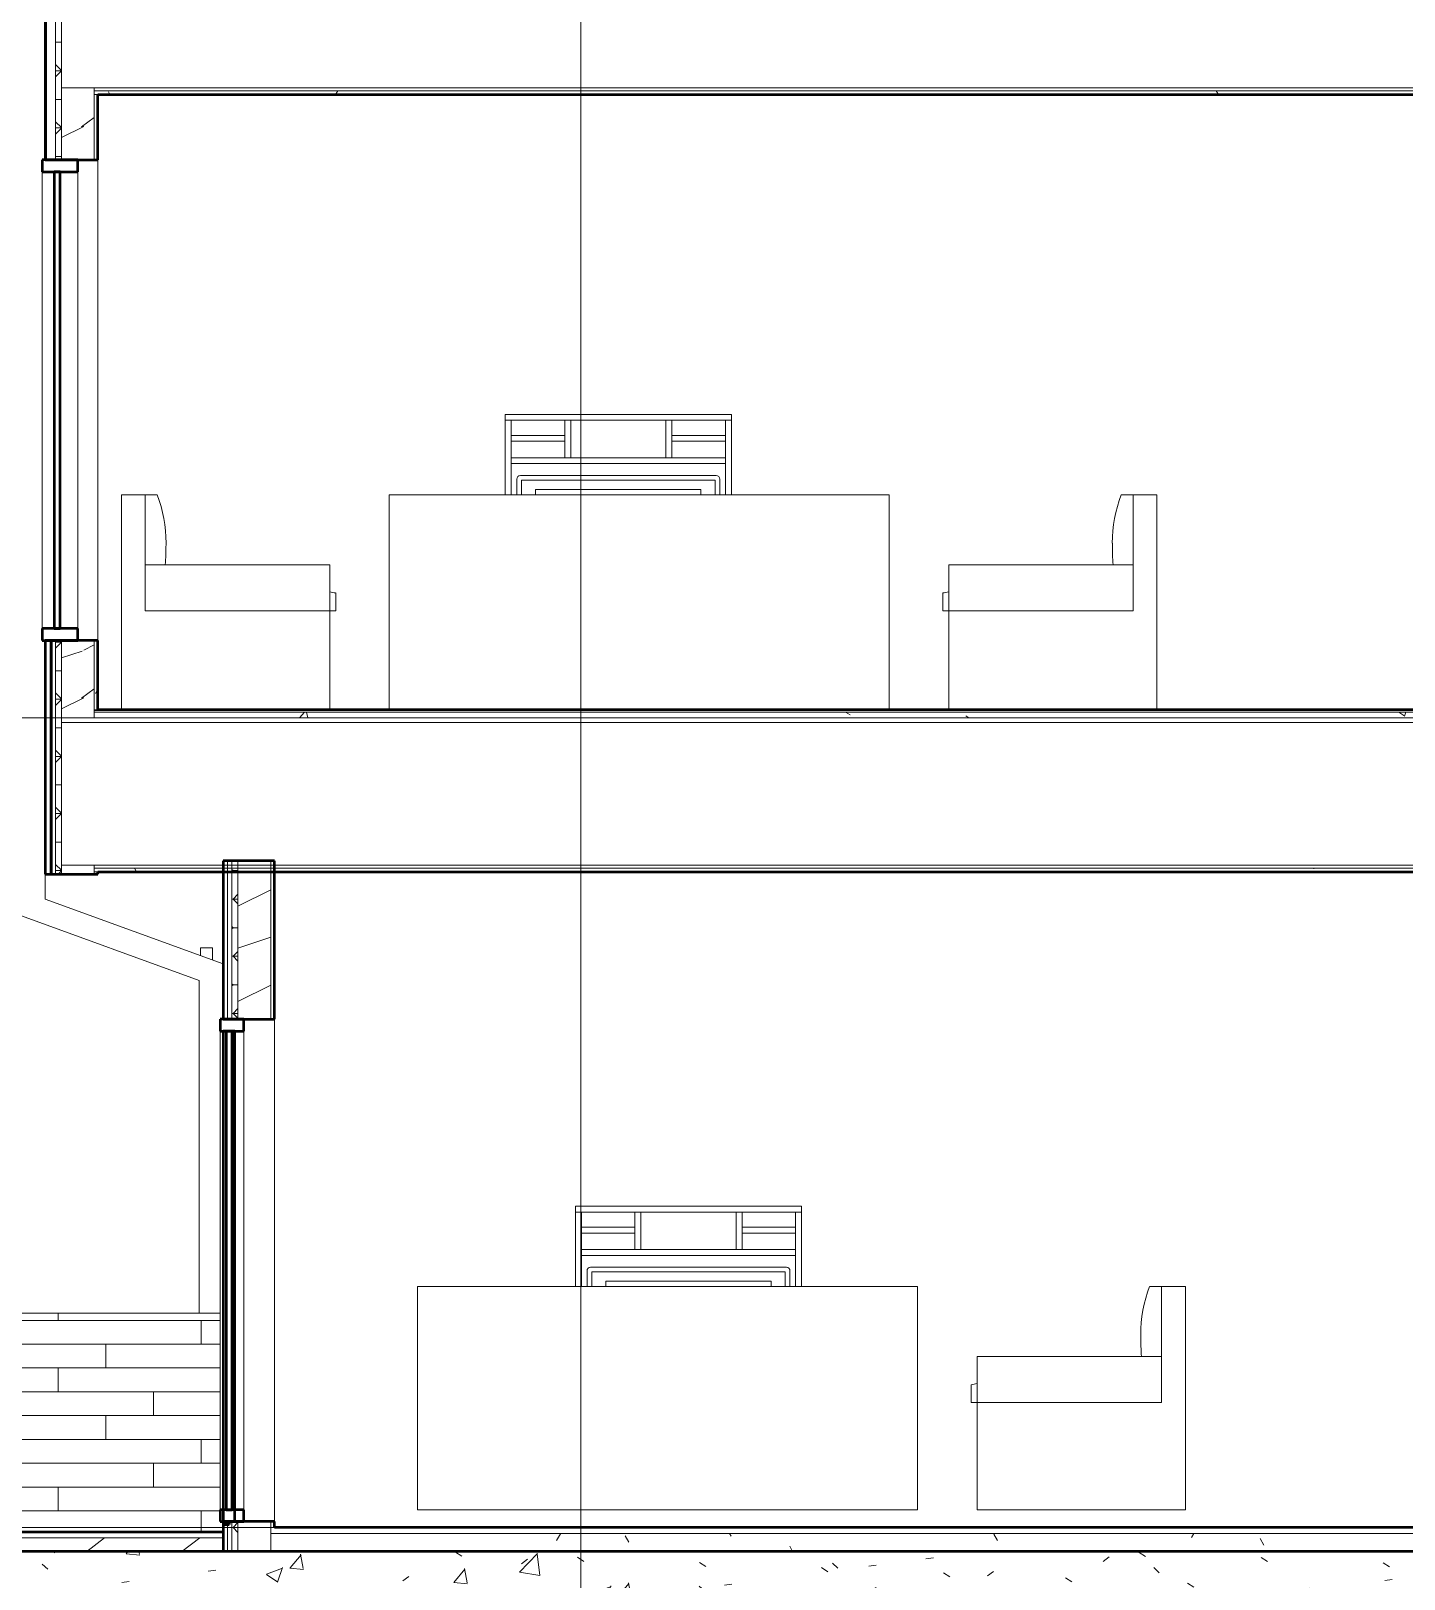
# Model space of a CAD drawing. Header units: inches. Extents: x -4169 to 1217, y -214 to 588.
# Drawn here: x -3863.1 to -3632.4, y -8.7 to 251.4 of the extents above; entities that cross this region are included whole.
import ezdxf

# ---------------------------------------------------------------- set-up
doc = ezdxf.new("R2010")
doc.units = ezdxf.units.IN
doc.header["$MEASUREMENT"] = 0
doc.linetypes.add('Aligning Line 1_8_', pattern=[0.25, 0.125, -0.125])
doc.linetypes.add('Grid Line 1_2_', pattern=[0.875, 0.5, -0.125, 0.125, -0.125])
for name, color, linetype, lineweight in [('0-1', 7, 'Continuous', 5), ('0-3', 7, 'Continuous', 9), ('A-FLOR-3', 192, 'Continuous', 50), ('A-FLOR-LEVL-1', 51, 'Grid Line 1_2_', 9), ('A-FLOR-MCUT', 51, 'Continuous', 13), ('A-FLOR-PATT-1', 8, 'Continuous', 9), ('A-GENM', 5, 'Continuous', 9), ('A-GLAZ', 151, 'Continuous', 13), ('A-GLAZ-2', 151, 'Continuous', 50), ('A-WALL', 113, 'Continuous', 13), ('A-WALL-2', 113, 'Continuous', 50), ('A-WALL-PATT-3', 111, 'Continuous', 9), ('E-LITE-EQPM', 33, 'Continuous', 9), ('G-ANNO-SYMB', 111, 'Aligning Line 1_8_', 9), ('G-ANNO-SYMB-2', 147, 'Aligning Line 1_8_', 9), ('G-ANNO-SYMB-3', 111, 'Continuous', 9), ('I-FURN', 30, 'Continuous', 9), ('I-FURN-1', 7, 'Continuous', 9)]:
    doc.layers.add(name, color=color, linetype=linetype, lineweight=lineweight)
pattern_1 = [(0, (0, 0), (30.72, 7.68), [1.267, -21.773, 1.267, -21.773, -122.88]), (0, (0, 0), (30.72, 7.68), [-46.08, 1.267, -44.813, 1.267, -21.773, -53.76]), (0, (0, 0), (30.72, 7.68), [-115.2, 1.267, -14.093, 1.267, -37.133]), (120, (11.52, 3.84), (-22.011075, 22.7643), [1.267, -21.773, 1.267, -21.773, -122.88]), (120, (11.52, 3.84), (-22.011075, 22.7643), [-46.08, 1.267, -44.813, 1.267, -21.773, -53.76]), (120, (11.52, 3.84), (-22.011075, 22.7643), [-115.2, 1.267, -14.093, 1.267, -37.133]), (240, (15.36, 19.2), (-8.708925, -30.4443), [1.267, -21.773, 1.267, -21.773, -122.88]), (240, (15.36, 19.2), (-8.708925, -30.4443), [-46.08, 1.267, -44.813, 1.267, -21.773, -53.76]), (240, (15.36, 19.2), (-8.708925, -30.4443), [-115.2, 1.267, -14.093, 1.267, -37.133])]
pattern_2 = [(50, (0, 0), (27.5427, -2.40992), [2.88, -31.68]), (355, (0, 0), (-5.32784, 28.88427), [2.304, -25.344]), (100.451, (2.295, -0.2), (22.21532, 26.47393), [2.448, -26.924]), (46.184, (0, 7.68), (40.98187, -6.35642), [4.32, -47.52]), (96.636, (3.415, 7.15), (35.89075, 37.4062), [3.671, -40.386]), (351.184, (0, 7.68), (35.89097, 37.4062), [3.456, -38.016]), (21, (3.84, 5.76), (22.92104, -15.46073), [2.88, -31.68]), (326, (3.84, 5.76), (9.34353, 27.84574), [2.304, -25.344]), (71.451, (5.75, 4.472), (32.26477, 12.38442), [2.448, -26.924]), (37.5, (0, 0), (0.466855, 12.782707), [1.267, -23.77, 1.267, -24.461, -25.44]), (37.5, (0, 0), (0.466855, 12.782707), [-50.765, 1.267, -24.173]), (7.5, (0, 0), (10.10159, 15.14509), [1.267, -13.402, 1.267, -23.194, -9.696]), (7.5, (0, 0), (10.10159, 15.14509), [-39.13, 1.267, -8.429]), (327.5, (-8.563, 0), (20.49916, -0.86578), [1.267, -8.333, 1.267, -28.685, -39.744]), (327.5, (-8.563, 0), (20.49916, -0.86578), [-39.552, 1.267, -38.477]), (317.5, (-12.403, 0), (22.39478, 3.84429), [1.267, -11.213, 1.267, -18.624, -28.224]), (317.5, (-12.403, 0), (22.39478, 3.84429), [-32.371, 1.267, -26.957])]
pattern_3 = [(0, (0, 0), (0, 4.798), []), (315, (0, 0), (4.7984266, 0), [6.786, -6.786]), (45, (0, 0), (4.7984266, 0), [6.786, -6.786])]
pattern_4 = [(216.87, (6.397, 15.994), (47.9809429, 31.9870857), [7.997, -71.971]), (206.565, (15.994, 11.196), (-15.993714, -15.994133), [17.881, -17.881]), (198.435, (15.994, 3.199), (-31.9867405, -15.99388), [10.115, -40.461])]

# ---------------------------------------------------------------- blocks, each defined once
blk = doc.blocks.new('CTR - 2nd Phase_rvt-1-BUILDING ELEVATION - COURTYARD - LOOKING EAST')
at = {"layer": 'A-FLOR-LEVL-1'}
for p, q in [((-4168.71, 136), (-1814.21, 136)), ((-4168.71, 0), (-1814.21, 0))]:
    blk.add_line(p, q, dxfattribs=at)
blk = doc.blocks.new('Entertainment_Center_14771 - Entertainment_Center_14771-1372851-BUILDING ELEVATION - COURTYARD - LOOKING EAST')
at = {"layer": 'I-FURN-1'}
for p, q in [((-3771.62, 54), (-3733.62, 54)), ((-3771.62, 54), (-3771.62, 53)), ((-3733.62, 53), (-3771.62, 53)), ((-3771.62, 53), (-3770.62, 53)), ((-3771.62, 53), (-3771.62, 40.5)), ((-3770.62, 53), (-3770.62, 40.5)), ((-3761.62, 46.72), (-3761.62, 53)), ((-3760.62, 53), (-3761.62, 53)), ((-3760.62, 53), (-3760.62, 46.72)), ((-3744.62, 46.72), (-3744.62, 53)), ((-3743.62, 53), (-3744.62, 53)), ((-3743.62, 53), (-3743.62, 46.72)), ((-3734.62, 53), (-3733.62, 53)), ((-3734.62, 53), (-3734.62, 40.5)), ((-3733.62, 54), (-3733.62, 53)), ((-3733.62, 53), (-3733.62, 40.5)), ((-3770.62, 50.47), (-3761.62, 50.47)), ((-3761.62, 49.47), (-3770.62, 49.47)), ((-3743.62, 50.47), (-3734.62, 50.47)), ((-3734.62, 49.47), (-3743.62, 49.47)), ((-3770.62, 46.72), (-3734.62, 46.72)), ((-3770.62, 46.72), (-3770.62, 45.72)), ((-3734.62, 45.72), (-3770.62, 45.72)), ((-3761.62, 46.72), (-3760.62, 46.72)), ((-3744.62, 46.72), (-3743.62, 46.72)), ((-3734.62, 46.72), (-3734.62, 45.72)), ((-3769.67, 43.13), (-3769.67, 40.5)), ((-3736.16, 43.72), (-3769.08, 43.72)), ((-3768.88, 42.93), (-3768.88, 40.5)), ((-3736.36, 42.93), (-3768.88, 42.93)), ((-3736.36, 40.5), (-3736.36, 42.93)), ((-3735.57, 40.5), (-3735.57, 43.13)), ((-3766.52, 40.5), (-3766.52, 41.36)), ((-3766.52, 41.36), (-3738.72, 41.36)), ((-3738.72, 41.36), (-3738.72, 40.5))]:
    blk.add_line(p, q, dxfattribs=at)
for centre, start, end in [((-3769.08, 43.13), 90, 180), ((-3736.16, 43.13), 360, 90)]:
    blk.add_arc(centre, 0.591, start, end, dxfattribs=at)
blk = doc.blocks.new('Couch-Both_Arms-Generic - 1-1372852-BUILDING ELEVATION - COURTYARD - LOOKING EAST')
at = {"layer": 'I-FURN-1'}
for p, q in [((-3798.13, 40.5), (-3714.13, 40.5)), ((-3798.13, 3), (-3798.13, 40.5)), ((-3714.13, 40.5), (-3714.13, 3)), ((-3714.13, 3), (-3798.13, 3))]:
    blk.add_line(p, q, dxfattribs=at)
blk = doc.blocks.new('Couch-Both_Arms-Generic - 2-1352635-BUILDING ELEVATION - COURTYARD - LOOKING EAST')
at = {"layer": 'I-FURN'}
for p, q in [((-3673.13, 40.5), (-3675.13, 40.5)), ((-3673.13, 28.75), (-3673.13, 40.5)), ((-3676.63, 32.37), (-3676.63, 32.12)), ((-3673.13, 28.75), (-3704.13, 28.75)), ((-3704.13, 28.75), (-3704.13, 21)), ((-3673.13, 21), (-3673.13, 28.75)), ((-3705.13, 21), (-3705.13, 24)), ((-3704.13, 21), (-3705.13, 21)), ((-3704.13, 21), (-3673.13, 21))]:
    blk.add_line(p, q, dxfattribs=at)
for centre, radius, start, end in [((-3653.88, 32.37), 22.76, 159.0802, 180), ((-3629.12, 32.12), 47.51, 180, 184.0748), ((-3689.26, -59.26), 84.76, 100.111, 100.7955)]:
    blk.add_arc(centre, radius, start, end, dxfattribs=at)
at = {"layer": 'I-FURN-1'}
for p, q in [((-3673.13, 40.5), (-3669.13, 40.5)), ((-3669.13, 40.5), (-3669.13, 3)), ((-3704.13, 3), (-3704.13, 21)), ((-3669.13, 3), (-3704.13, 3))]:
    blk.add_line(p, q, dxfattribs=at)
blk = doc.blocks.new('Entertainment_Center_14771 - Entertainment_Center_14771-1352616-BUILDING ELEVATION - COURTYARD - LOOKING EAST')
at = {"layer": 'I-FURN-1'}
for p, q in [((-3783.41, 319), (-3745.41, 319)), ((-3783.41, 318), (-3783.41, 319)), ((-3745.41, 318), (-3783.41, 318)), ((-3783.41, 318), (-3782.41, 318)), ((-3783.41, 305.5), (-3783.41, 318)), ((-3782.41, 305.5), (-3782.41, 318)), ((-3773.41, 311.72), (-3773.41, 318)), ((-3772.41, 318), (-3773.41, 318)), ((-3772.41, 318), (-3772.41, 311.72)), ((-3756.41, 311.72), (-3756.41, 318)), ((-3755.41, 318), (-3756.41, 318)), ((-3755.41, 318), (-3755.41, 311.72)), ((-3746.41, 318), (-3745.41, 318)), ((-3746.41, 305.5), (-3746.41, 318)), ((-3745.41, 318), (-3745.41, 319)), ((-3745.41, 305.5), (-3745.41, 318)), ((-3782.41, 315.47), (-3773.41, 315.47)), ((-3755.41, 315.47), (-3746.41, 315.47)), ((-3773.41, 314.47), (-3782.41, 314.47)), ((-3746.41, 314.47), (-3755.41, 314.47)), ((-3782.41, 311.72), (-3746.41, 311.72)), ((-3782.41, 310.72), (-3782.41, 311.72)), ((-3746.41, 310.72), (-3782.41, 310.72)), ((-3773.41, 311.72), (-3772.41, 311.72)), ((-3756.41, 311.72), (-3755.41, 311.72)), ((-3746.41, 310.72), (-3746.41, 311.72)), ((-3781.46, 308.13), (-3781.46, 305.5)), ((-3747.96, 308.72), (-3780.87, 308.72)), ((-3748.15, 307.93), (-3780.67, 307.93)), ((-3780.67, 307.93), (-3780.67, 305.5)), ((-3748.15, 305.5), (-3748.15, 307.93)), ((-3747.37, 305.5), (-3747.37, 308.13)), ((-3778.31, 306.36), (-3750.52, 306.36)), ((-3778.31, 305.5), (-3778.31, 306.36)), ((-3750.52, 306.36), (-3750.52, 305.5))]:
    blk.add_line(p, q, dxfattribs=at)
for centre, start, end in [((-3780.87, 308.13), 90, 180), ((-3747.96, 308.13), 0, 90)]:
    blk.add_arc(centre, 0.591, start, end, dxfattribs=at)
blk = doc.blocks.new('Couch-Both_Arms-Generic - 1-V15-BUILDING ELEVATION - COURTYARD - LOOKING EAST')
at = {"layer": 'I-FURN-1'}
for p, q in [((-3802.9, 173.5), (-3802.9, 137.37)), ((-3718.9, 173.5), (-3802.9, 173.5)), ((-3718.9, 137.37), (-3718.9, 173.5))]:
    blk.add_line(p, q, dxfattribs=at)
blk = doc.blocks.new('Couch-Both_Arms-Generic - 2-V16-BUILDING ELEVATION - COURTYARD - LOOKING EAST')
at = {"layer": 'I-FURN'}
for p, q in [((-3843.9, 161.75), (-3843.9, 173.5)), ((-3843.9, 173.5), (-3841.9, 173.5)), ((-3840.4, 165.37), (-3840.4, 165.12)), ((-3843.9, 154), (-3843.9, 161.75)), ((-3843.9, 161.75), (-3812.9, 161.75)), ((-3812.9, 161.75), (-3812.9, 154)), ((-3811.9, 154), (-3811.9, 157)), ((-3812.9, 154), (-3843.9, 154)), ((-3812.9, 154), (-3811.9, 154))]:
    blk.add_line(p, q, dxfattribs=at)
for centre, radius, start, end in [((-3863.16, 165.37), 22.76, 0, 20.9198), ((-3887.92, 165.12), 47.51, 355.9252, 0), ((-3827.78, 73.74), 84.76, 79.2045, 79.889)]:
    blk.add_arc(centre, radius, start, end, dxfattribs=at)
at = {"layer": 'I-FURN-1'}
for p, q in [((-3847.9, 173.5), (-3847.9, 137.37)), ((-3843.9, 173.5), (-3847.9, 173.5)), ((-3812.9, 137.37), (-3812.9, 154))]:
    blk.add_line(p, q, dxfattribs=at)
blk = doc.blocks.new('Couch-Both_Arms-Generic - 2-V17-BUILDING ELEVATION - COURTYARD - LOOKING EAST')
at = {"layer": 'I-FURN'}
for p, q in [((-3677.9, 173.5), (-3679.9, 173.5)), ((-3677.9, 161.75), (-3677.9, 173.5)), ((-3681.4, 165.37), (-3681.4, 165.12)), ((-3677.9, 161.75), (-3708.9, 161.75)), ((-3708.9, 161.75), (-3708.9, 154)), ((-3677.9, 154), (-3677.9, 161.75)), ((-3709.9, 154), (-3709.9, 157)), ((-3708.9, 154), (-3709.9, 154)), ((-3708.9, 154), (-3677.9, 154))]:
    blk.add_line(p, q, dxfattribs=at)
for centre, radius, start, end in [((-3658.65, 165.37), 22.76, 159.0802, 180), ((-3633.89, 165.12), 47.51, 180, 184.0748), ((-3694.03, 73.74), 84.76, 100.111, 100.7955)]:
    blk.add_arc(centre, radius, start, end, dxfattribs=at)
at = {"layer": 'I-FURN-1'}
for p, q in [((-3677.9, 173.5), (-3673.9, 173.5)), ((-3673.9, 173.5), (-3673.9, 137.37)), ((-3708.9, 137.37), (-3708.9, 154))]:
    blk.add_line(p, q, dxfattribs=at)
blk = doc.blocks.new('CTR - 1st Phase - Unit Layouts_rvt-1-BUILDING ELEVATION - COURTYARD - LOOKING EAST')
at = {"layer": '0-3'}
for name, p in [('Entertainment_Center_14771 - Entertainment_Center_14771-1352616-BUILDING ELEVATION - COURTYARD - LOOKING EAST', (0, -132)), ('Couch-Both_Arms-Generic - 2-V16-BUILDING ELEVATION - COURTYARD - LOOKING EAST', (0, 0)), ('Couch-Both_Arms-Generic - 1-V15-BUILDING ELEVATION - COURTYARD - LOOKING EAST', (0, 0)), ('Couch-Both_Arms-Generic - 2-V17-BUILDING ELEVATION - COURTYARD - LOOKING EAST', (0, 0)), ('Entertainment_Center_14771 - Entertainment_Center_14771-1372851-BUILDING ELEVATION - COURTYARD - LOOKING EAST', (0, 0)), ('Couch-Both_Arms-Generic - 1-1372852-BUILDING ELEVATION - COURTYARD - LOOKING EAST', (0, 0)), ('Couch-Both_Arms-Generic - 2-1352635-BUILDING ELEVATION - COURTYARD - LOOKING EAST', (0, 0))]:
    blk.add_blockref(name, p, dxfattribs=at)
blk = doc.blocks.new('CTR  - Topography_rvt-1-BUILDING ELEVATION - COURTYARD - LOOKING EAST')
at = {"layer": 'A-FLOR-LEVL-1'}
blk.add_line((-4168.71, 0), (-1814.21, 0), dxfattribs=at)
at = {"layer": 'G-ANNO-SYMB-2'}
blk.add_line((-1910.92, 0), (-4072.02, 0), dxfattribs=at)
blk = doc.blocks.new('CTR - 1st Phase - Common Walls_rvt-1-BUILDING ELEVATION - COURTYARD - LOOKING EAST')
at = {"layer": 'A-FLOR-LEVL-1'}
for p, q in [((-4168.71, 136), (-1814.21, 136)), ((-4168.71, 0), (-1814.21, 0))]:
    blk.add_line(p, q, dxfattribs=at)
at = {"layer": 'G-ANNO-SYMB-2'}
blk.add_line((-1910.92, 0), (-4072.02, 0), dxfattribs=at)
blk = doc.blocks.new('_THE_ WINDOW _ DOOR - Window - 2nd Floor-2113388-BUILDING ELEVATION - COURTYARD - LOOKING EAST')
at = {"layer": 'A-GLAZ'}
for p, q in [((-3861.22, 151), (-3861.22, 227.75)), ((-3855.22, 227.75), (-3855.22, 151))]:
    blk.add_line(p, q, dxfattribs=at)
at = {"layer": 'A-GLAZ-2'}
for p, q in [((-3855.22, 229.75), (-3861.22, 229.75)), ((-3861.22, 229.75), (-3861.22, 227.75)), ((-3855.22, 227.75), (-3855.22, 229.75)), ((-3861.22, 227.75), (-3855.22, 227.75)), ((-3859.22, 227.75), (-3859.22, 151)), ((-3858.22, 227.75), (-3859.22, 227.75)), ((-3858.22, 151), (-3858.22, 227.75)), ((-3855.22, 151), (-3861.22, 151)), ((-3861.22, 151), (-3861.22, 149)), ((-3859.22, 151), (-3858.22, 151)), ((-3855.22, 149), (-3855.22, 151)), ((-3861.22, 149), (-3855.22, 149)), ((-3859.72, 149), (-3860.72, 149)), ((-3860.72, 149), (-3860.72, 109.75)), ((-3859.72, 109.75), (-3859.72, 149)), ((-3860.72, 109.75), (-3859.72, 109.75))]:
    blk.add_line(p, q, dxfattribs=at)
blk = doc.blocks.new('VISA-OW2400-02-SASS - OW2400-L30K-MVOLT-2031435-BUILDING ELEVATION - COURTYARD - LOOKING EAST')
at = {"layer": 'E-LITE-EQPM'}
for p, q in [((-3834.6, 97.38), (-3832.6, 97.38)), ((-3834.6, 96.08), (-3834.6, 97.38)), ((-3832.6, 97.38), (-3832.6, 95.36))]:
    blk.add_line(p, q, dxfattribs=at)
blk = doc.blocks.new('_THE_ WINDOW _ DOOR - Door - 1st Floor-V50-BUILDING ELEVATION - COURTYARD - LOOKING EAST')
at = {"layer": 'A-GLAZ'}
for p, q in [((-3831.32, 3), (-3831.32, 83.38)), ((-3827.32, 83.38), (-3827.32, 3))]:
    blk.add_line(p, q, dxfattribs=at)
at = {"layer": 'A-GLAZ-2'}
for p, q in [((-3827.32, 85.38), (-3831.32, 85.38)), ((-3831.32, 85.38), (-3831.32, 83.38)), ((-3831.32, 83.38), (-3827.32, 83.38)), ((-3830.82, 83.38), (-3830.82, 1)), ((-3828.82, 83.38), (-3830.82, 83.38)), ((-3830.32, 83.38), (-3830.32, 3)), ((-3829.32, 83.38), (-3830.32, 83.38)), ((-3829.32, 3), (-3829.32, 83.38)), ((-3828.82, 1), (-3828.82, 83.38)), ((-3827.32, 83.38), (-3827.32, 85.38)), ((-3827.32, 3), (-3831.32, 3)), ((-3831.32, 3), (-3831.32, 1)), ((-3830.32, 3), (-3829.32, 3)), ((-3827.32, 1), (-3827.32, 3)), ((-3831.32, 1), (-3827.32, 1)), ((-3830.82, 1), (-3828.82, 1)), ((-3829.82, 1), (-3830.82, 1)), ((-3830.82, 1), (-3830.82, 0.5)), ((-3830.82, 0.5), (-3829.82, 0.5)), ((-3829.82, 0.5), (-3829.82, 1))]:
    blk.add_line(p, q, dxfattribs=at)
blk = doc.blocks.new('077123 - Manufactured Gutters and Downspouts - 077123 - Manufactured Gutters and Downspouts-2024313-BUILDING ELEVATION - COURTYARD - LOOKING EAST')
at = {"layer": 'A-GENM'}
for p, q in [((-3860.7, 105.58), (-3860.7, 109.75)), ((-3830.82, 94.71), (-3860.7, 105.58)), ((-3864.7, 102.78), (-3834.82, 91.91)), ((-3834.82, 91.91), (-3834.82, 36))]:
    blk.add_line(p, q, dxfattribs=at)

msp = doc.modelspace()

# ---------------------------------------------------------------- hatches: boundary and pattern name
at = {"layer": 'A-FLOR-PATT-1'}
h = msp.add_hatch(dxfattribs=at)
h.set_pattern_fill('FP_1', color=256, style=0, pattern_type=2)
h.set_pattern_definition(pattern_1)
h.paths.add_polyline_path([(-3408.9237, 240.75), (-3408.2987, 240.75), (-3408.2987, 241.375), (-3852.4737, 241.375), (-3852.4737, 240.75), (-3430.4416, 240.75)], flags=0)
h = msp.add_hatch(dxfattribs=at)
h.set_pattern_fill('FP_2', color=256, style=0, pattern_type=2)
h.set_pattern_definition(pattern_2)
h.paths.add_polyline_path([(-3430.4416, 136), (-3408.2987, 136), (-3408.2987, 137), (-3852.4737, 137), (-3852.4737, 136), (-3464.2088, 136)], flags=0)
h = msp.add_hatch(dxfattribs=at)
h.set_pattern_fill('FP_1', color=256, style=0, pattern_type=2)
h.set_pattern_definition(pattern_1)
h.paths.add_polyline_path([(-3408.2987, 110.125), (-3408.2987, 110.75), (-3852.4737, 110.75), (-3852.4737, 110.125), (-3408.4855, 110.125)], flags=0)
h = msp.add_hatch(dxfattribs=at)
h.set_pattern_fill('FP_7', color=256, style=0, pattern_type=2)
h.set_pattern_definition(pattern_4)
h.paths.add_polyline_path([(-3869.4158, -4), (-3830.8237, -4), (-3830.8237, -1.75), (-3962.7237, -1.75), (-3962.7237, -4), (-3936.9503, -4)], flags=0)
h = msp.add_hatch(dxfattribs=at)
h.set_pattern_fill('FP_1', color=256, style=0, pattern_type=2)
h.set_pattern_definition(pattern_1)
h.paths.add_polyline_path([(-3413.558, -4), (-3407.8605, -4), (-3407.8605, -1), (-3822.8237, -1), (-3822.8237, -4), (-3430.4416, -4)], flags=0)
h = msp.add_hatch(dxfattribs=at)
h.set_pattern_fill('FP_2', color=256, style=0, pattern_type=2)
h.set_pattern_definition(pattern_2)
h.paths.add_polyline_path([(-3548.627, -14), (-3402.3605, -14), (-3402.3605, -4), (-3962.7237, -4), (-3962.7237, -14), (-3565.5106, -14)], flags=0)
at = {"layer": 'A-WALL-PATT-3'}
h = msp.add_hatch(dxfattribs=at)
h.set_pattern_fill('FP_6', color=256, style=0, pattern_type=2)
h.set_pattern_definition(pattern_3)
h.paths.add_polyline_path([(-3858.9737, 109.75), (-3857.9737, 109.75), (-3857.9737, 149), (-3858.9737, 149), (-3858.9737, 127.4995)], flags=0)
h.paths.add_polyline_path([(-3858.9737, 229.75), (-3857.9737, 229.75), (-3857.9737, 350.5), (-3858.9737, 350.5), (-3858.9737, 232.632)], flags=0)
h = msp.add_hatch(dxfattribs=at)
h.set_pattern_fill('FP_7', color=256, style=0, pattern_type=2)
h.set_pattern_definition(pattern_4)
h.paths.add_polyline_path([(-3857.9737, 109.75), (-3852.4737, 109.75), (-3852.4737, 111.25), (-3857.9737, 111.25), (-3857.9737, 110.125)], flags=0)
h.paths.add_polyline_path([(-3852.4737, 136), (-3852.4737, 149), (-3857.9737, 149), (-3857.9737, 136), (-3852.5322, 136)], flags=0)
h.paths.add_polyline_path([(-3852.5322, 229.75), (-3852.4737, 229.75), (-3852.4737, 241.875), (-3857.9737, 241.875), (-3857.9737, 229.75), (-3856.7531, 229.75)], flags=0)
h.paths.add_polyline_path([(-3857.9737, 266.625), (-3852.4737, 266.625), (-3852.4737, 350.5), (-3857.9737, 350.5), (-3857.9737, 268)], flags=0)
h = msp.add_hatch(dxfattribs=at)
h.set_pattern_fill('FP_1', color=256, style=0, pattern_type=2)
h.set_pattern_definition(pattern_1)
h.paths.add_polyline_path([(-3852.4737, 109.75), (-3851.8487, 109.75), (-3851.8487, 110.125), (-3852.4737, 110.125)], flags=0)
h.paths.add_polyline_path([(-3851.8487, 137.375), (-3851.8487, 149), (-3852.4737, 149), (-3852.4737, 137.375)], flags=0)
h.paths.add_polyline_path([(-3851.8487, 229.75), (-3851.8487, 240.75), (-3852.4737, 240.75), (-3852.4737, 229.75)], flags=0)
h.paths.add_polyline_path([(-3851.8487, 268), (-3851.8487, 350.5), (-3852.4737, 350.5), (-3852.4737, 268)], flags=0)
h = msp.add_hatch(dxfattribs=at)
h.set_pattern_fill('FP_6', color=256, style=0, pattern_type=2)
h.set_pattern_definition(pattern_3)
h.paths.add_polyline_path([(-3828.3237, -4), (-3828.3237, 1), (-3829.3237, 1), (-3829.3237, -4)], flags=0)
h.paths.add_polyline_path([(-3829.3237, 85.375), (-3828.3237, 85.375), (-3828.3237, 112), (-3829.3237, 112), (-3829.3237, 106.473)], flags=0)
h = msp.add_hatch(dxfattribs=at)
h.set_pattern_fill('FP_7', color=256, style=0, pattern_type=2)
h.set_pattern_definition(pattern_4)
h.paths.add_polyline_path([(-3828.3237, -4), (-3822.8237, -4), (-3822.8237, 1), (-3828.3237, 1), (-3828.3237, -3.9161)], flags=0)
h.paths.add_polyline_path([(-3822.8237, 85.375), (-3822.8237, 112), (-3828.3237, 112), (-3828.3237, 85.375)], flags=0)
h = msp.add_hatch(dxfattribs=at)
h.set_pattern_fill('FP_32', color=256, style=0, pattern_type=2)
h.set_pattern_definition([(0, (-3826.511, -29.2), (0, 4), []), (90, (-3826.511, -29.2), (-8, 8), [4, -28]), (90, (-3810.511, -25.2), (-8, 8), [4, -28])])
h.paths.add_polyline_path([(-3960.5987, -28.5084), (-3937.2828, -25.3814), (-3926.5987, -25.4532), (-3887.1664, -22.4568), (-3830.8237, -23.0159), (-3830.8237, -14), (-3960.5987, -14), (-3960.5987, -25.4705)], flags=0)
h.paths.add_polyline_path([(-3835.6486, -0.75), (-3830.8237, -0.75), (-3830.8237, 1), (-3831.3237, 1), (-3831.3237, 36), (-3960.5987, 36), (-3960.5987, -0.75), (-3841.368, -0.75)], flags=0)
h.paths.add_polyline_path([(-3922.6376, 28.4197), (-3924.1062, 28.9179), (-3926.7582, 29.8971), (-3926.6376, 30.5), (-3922.6376, 31), (-3911.6376, 31), (-3907.6376, 30.5), (-3907.517, 29.8971), (-3911.6376, 28.4197), (-3921.0987, 28.4197)], flags=0)

# ---------------------------------------------------------------- linework, layer by layer
at = {"layer": 'A-FLOR-3'}
for p, q in [((-3851.8487, 240.75), (-3408.9237, 240.75)), ((-3408.9237, 137.375), (-3851.8487, 137.375)), ((-3851.8487, 110.125), (-3408.9237, 110.125)), ((-3407.8605, 0), (-3822.1987, 0)), ((-3830.8237, -0.75), (-3962.7237, -0.75)), ((-3407.8605, -4), (-3962.7237, -4))]:
    msp.add_line(p, q, dxfattribs=at)
at = {"layer": 'A-FLOR-LEVL-1'}
for p, q in [((-4167.9645, 136), (-1814.9564, 136)), ((-4167.9645, 0), (-1814.9564, 0))]:
    msp.add_line(p, q, dxfattribs=at)
at = {"layer": 'A-FLOR-MCUT'}
for p, q in [((-3408.2987, 241.875), (-3852.4737, 241.875)), ((-3408.2987, 241.375), (-3852.4737, 241.375)), ((-3852.4737, 240.75), (-3851.8487, 240.75)), ((-3402.7987, 135.25), (-3857.9737, 135.25)), ((-3851.8487, 137.375), (-3852.4737, 137.375)), ((-3408.2987, 137.25), (-3852.4737, 137.25)), ((-3408.2987, 137), (-3852.4737, 137)), ((-3408.2987, 136), (-3852.4737, 136)), ((-3408.2987, 111.25), (-3852.4737, 111.25)), ((-3408.2987, 110.75), (-3852.4737, 110.75)), ((-3852.4737, 110.125), (-3851.8487, 110.125)), ((-3822.8237, 0), (-3822.8237, -4)), ((-3830.8237, -1.75), (-3962.7237, -1.75)), ((-3407.8605, -1), (-3822.8237, -1))]:
    msp.add_line(p, q, dxfattribs=at)
at = {"layer": 'A-WALL'}
for p, q in [((-3860.4737, 422), (-3860.4737, 229.75)), ((-3858.9737, 422), (-3858.9737, 229.75)), ((-3857.9737, 422), (-3857.9737, 229.75)), ((-3852.4737, 241.875), (-3857.9737, 241.875)), ((-3852.4737, 241.875), (-3852.4737, 229.75)), ((-3851.8487, 229.75), (-3851.8487, 149)), ((-3858.9737, 149), (-3858.9737, 109.75)), ((-3857.9737, 109.75), (-3857.9737, 149)), ((-3852.4737, 149), (-3852.4737, 136)), ((-3857.9737, 136), (-3852.4737, 136)), ((-3830.0737, 112), (-3830.0737, 85.375)), ((-3829.3237, 112), (-3829.3237, 85.375)), ((-3828.3237, 112), (-3828.3237, 85.375)), ((-3822.8237, 112), (-3822.8237, 85.375)), ((-3852.4737, 111.25), (-3857.9737, 111.25)), ((-3852.4737, 109.75), (-3852.4737, 111.25)), ((-3822.1987, 85.375), (-3822.1987, 1)), ((-3831.3237, 36), (-3960.5987, 36)), ((-3830.0737, 0.5), (-3830.0737, -4)), ((-3829.3237, 1), (-3829.3237, -4)), ((-3828.3237, 1), (-3828.3237, -4)), ((-3822.8237, 0), (-3822.8237, 1)), ((-3822.8237, 0), (-3822.1987, 0))]:
    msp.add_line(p, q, dxfattribs=at)
at = {"layer": 'A-WALL-2'}
for p, q in [((-3860.7237, 421.945), (-3860.7237, 229.75)), ((-3851.8487, 229.75), (-3851.8487, 240.75)), ((-3860.7237, 229.75), (-3851.8487, 229.75)), ((-3851.8487, 149), (-3859.7237, 149)), ((-3859.7237, 149), (-3859.7237, 109.75)), ((-3851.8487, 137.375), (-3851.8487, 149)), ((-3830.8237, 112), (-3830.8237, 85.375)), ((-3822.1987, 112), (-3830.8237, 112)), ((-3822.1987, 85.375), (-3822.1987, 112)), ((-3859.7237, 109.75), (-3851.8487, 109.75)), ((-3851.8487, 109.75), (-3851.8487, 110.125)), ((-3830.8237, 85.375), (-3822.1987, 85.375)), ((-3830.8237, 0.5), (-3830.8237, -4)), ((-3829.8237, 0.5), (-3830.8237, 0.5)), ((-3822.1987, 1), (-3829.8237, 1)), ((-3829.8237, 1), (-3829.8237, 0.5)), ((-3822.1987, 0), (-3822.1987, 1))]:
    msp.add_line(p, q, dxfattribs=at)
at = {"layer": 'G-ANNO-SYMB'}
msp.add_line((-1910.9153, 0), (-4072.0193, 0), dxfattribs=at)
at = {"layer": 'G-ANNO-SYMB-3'}
msp.add_line((-3770.7237, 467.281), (-3770.7237, -155.7269), dxfattribs=at)

# ---------------------------------------------------------------- block references
at = {"layer": '0-1'}
for name in ['CTR - 2nd Phase_rvt-1-BUILDING ELEVATION - COURTYARD - LOOKING EAST', 'CTR - 1st Phase - Common Walls_rvt-1-BUILDING ELEVATION - COURTYARD - LOOKING EAST', 'CTR  - Topography_rvt-1-BUILDING ELEVATION - COURTYARD - LOOKING EAST', 'CTR - 1st Phase - Unit Layouts_rvt-1-BUILDING ELEVATION - COURTYARD - LOOKING EAST']:
    msp.add_blockref(name, (0, 0), dxfattribs=at)
at = {"layer": 'A-GENM'}
msp.add_blockref('077123 - Manufactured Gutters and Downspouts - 077123 - Manufactured Gutters and Downspouts-2024313-BUILDING ELEVATION - COURTYARD - LOOKING EAST', (0, 0), dxfattribs=at)
at = {"layer": 'A-GLAZ'}
for name in ['_THE_ WINDOW _ DOOR - Window - 2nd Floor-2113388-BUILDING ELEVATION - COURTYARD - LOOKING EAST', '_THE_ WINDOW _ DOOR - Door - 1st Floor-V50-BUILDING ELEVATION - COURTYARD - LOOKING EAST']:
    msp.add_blockref(name, (0, 0), dxfattribs=at)
at = {"layer": 'E-LITE-EQPM'}
msp.add_blockref('VISA-OW2400-02-SASS - OW2400-L30K-MVOLT-2031435-BUILDING ELEVATION - COURTYARD - LOOKING EAST', (0, 0), dxfattribs=at)

doc.saveas('drawing.dxf')
